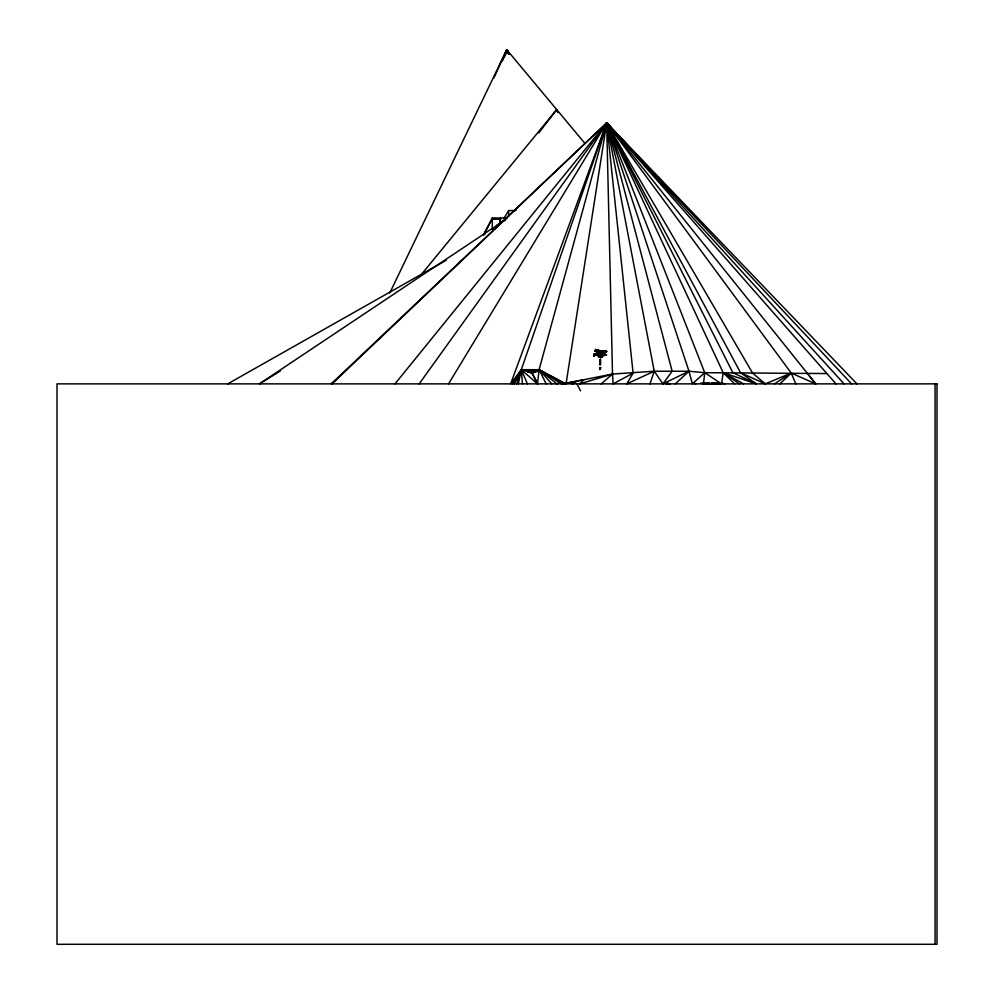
<?xml version="1.0" encoding="UTF-8"?>
<svg xmlns="http://www.w3.org/2000/svg" width="994" height="994" viewBox="0 0 994 994"><rect width="100%" height="100%" fill="white"/><g stroke="black" fill="none" stroke-linecap="round" stroke-linejoin="round"><path stroke-width="1.49" d="M600.538 364.91L600.612 359.331M600.065 353.044L599.332 353.032C604.514 353.417 597.879 352.994 598.413 350.124L601.295 351.789L603.01 351.404L599.109 350.957L598.636 351.665L597.667 349.826L599.742 353.205L597.941 352.522L601.855 353.653C599.941 354.175 599.208 351.64 600.152 353.963A5.542 5.368 -80.5 0 1 600.314 354.833C600.016 359.045 601.37 353.28 598.798 355.802L601.755 354.771L599.307 354.783L602.836 354.945L602.799 353.939L605.893 354.659L603.408 354.846L602.737 353.876L605.073 354.895M599.655 356.585L600.525 355.33A2.46 1.404 -77.7 0 1 601.121 354.46L603.967 353.578C600.239 353.23 603.321 355.467 598.202 355.976C601.407 354.734 597.705 355.815 598.81 354.063L596.065 354.187C598.686 354.771 597.071 354.187 599.332 355.169A5.566 4.734 85.7 0 1 600.277 355.84L600.774 356.436L599.978 355.28L598.102 355.106L599.966 355.094L598.363 354.485L593.952 354.411L597.829 354.075L599.655 356.585L601.382 354.771M603.756 353.541L601.842 353.802C602.103 350.994 599.904 351.429 602.849 351.503L602.115 352.261L599.084 350.534L598.748 351.454L596.897 349.702L598.686 351.429L598.761 350.323L598.624 351.317L600.475 352.783L598.798 352.795C601.395 352.062 600.898 355.877 599.394 356.647L600.6 355.492L602.451 356.299L600.687 355.392L602.662 355.989L600.065 355.156L602.799 355.666L599.941 354.92A4.647 2.535 -89.1 0 1 600.103 356.125L600.19 356.784L599.891 355.343L601.159 356.299L599.978 355.28L598.04 355.69L599.904 355.193L601.271 356.001L603.246 355.156C600.003 356.573 601.134 352.696 598.873 353.181C599.804 352.584 602.364 352.82 600.513 353.317M595.717 354.125L594.549 353.777L597.046 354.56L594.027 354.771L597.481 354.137L594.139 354.199L599.407 355.256A5.542 4.535 78.3 0 1 600.065 355.715L600.053 357.082L600.687 355.392M599.929 355.989L600.562 355.405A2.448 1.528 -79.7 0 1 601.022 354.423L602.227 354.026L602.637 355.02L600.14 355.131L602.202 356.597L600.674 355.591L600.264 357.244L600.687 355.864L601.855 357.082L600.637 355.492L599.755 356.871L600.401 354.945A3.255 1.218 -88.2 0 1 600.513 353.914M600.587 356.747L600.736 356.014L600.649 357.591L600.736 356.014L601.73 357.268L600.761 355.852L600.451 357.393L600.736 356.014L601.283 356.66M602.998 354.349L603.023 355.318L602.911 354.212L605.893 354.87L602.712 353.914L604.091 355.405L603.619 354.808C605.644 353.28 603.532 353.802 600.55 355.119L602.712 353.914L603.147 355.529L602.985 354.336L604.377 355.094L600.364 353.168L602.625 353.665M600.562 353.243L604.489 353.976L601.109 353.516L600.55 353.069L602.762 352.41L599.121 352.112L598.562 350.696L600.612 351.665L599.742 351.106C604.153 354.001 599.158 352.398 603.296 351.18L601.208 351.988L604.551 350.981L599.593 352.932L600.6 352.249L597.518 350.447L600.525 352.597L603.296 351.18L601.295 351.851L598.773 350.832L601.159 351.851L604.389 350.919L603.259 351.652L606.651 351.603L603.283 351.665L604.812 351.006L603.259 351.652L605.445 350.994L603.109 351.714L603.892 350.882L600.326 352.87L604.613 354.199L603.768 354.808L602.923 354.112M599.929 359.319L599.643 364.873M600.376 355.852L597.953 355.405L600.364 355.84L598.835 355.268L602.041 354.535L600.364 355.467A2.398 0.646 -77 0 1 600.475 356.399C600.674 354.672 598.823 355.827 601.246 354.846M601.606 353.951L604.787 354.498L602.588 353.777L603.01 354.883L604.936 354.622L602.687 355.044L604.576 354.696L603.408 354.846L603.457 353.939L604.215 355.268L602.849 354.013L603.979 355.529L602.973 354.224L605.57 354.622L601.979 355.392L600.873 354.51L603.582 354.995L602.053 355.343M600.028 355.541L600.451 356.622L600.413 355.405L602.575 354.808L602.625 353.852L604.849 354.609M600.699 356.896L600.786 356.15L601.594 357.492L600.774 356.001M598.351 351.516L596.251 349.664L600.985 352.187L602.911 351.541L600.587 353.056C603.283 355.169 598.115 350.696 602.029 352.895L600.575 352.82L602.824 352.1L598.537 352.286L600.401 351.926L599.432 352.659M599.457 352.385L598.251 351.764L602.352 352.485L599.444 352.435L600.96 351.205C597.829 353.33 600.401 350.683 602.289 351.242L599.991 351.205L603.47 351.193L600.761 351.503L603.097 350.994L600.798 351.553L601.656 351.627M703.491 383.87L704.734 372.688L606.663 122.921L331.238 383.87L335.984 379.87M851.597 383.87L606.663 122.921L510.618 383.87L521.303 369.706L537.468 383.87L539.096 369.706L606.663 122.921L856.94 383.87M601.792 355.517L601.084 356.026A5.566 4.311 -74.5 0 0 600.301 356.958L600.388 356.821A5.542 4.001 -70.5 0 1 601.035 356.187L600.674 355.33L598.388 356.25L599.817 355.43L598.537 356.498L599.755 355.541L600.326 356.138A4.659 2.87 -88.3 0 0 600.202 354.547L599.544 353.156L600.041 353.765M599.904 369.557L600.6 367.693L599.904 369.557C601.358 367.581 598.09 367.494 600.587 367.693M600.575 353.976L600.624 352.845M506.269 52.757L506.754 49.7L585.106 143.645M602.675 354.286L600.55 355.119L602.451 354.485M601.308 353.143L600.711 353.814A3.268 0.957 -87.5 0 0 600.6 354.92L602.625 355.044L601.768 354.05L602.227 355.206L603.905 354.87L602.898 354.97M600.898 355.318L598.463 354.373L601.581 355.305L598.438 354.709L599.78 354.436L598.4 355.007L599.966 355.094L598.363 354.485L599.183 354.162C597.22 355.069 600.152 355.343 597.543 354.498M506.157 52.732L506.754 49.7L509.065 53.726M601.693 352.646L600.165 351.603L599.183 352.174L600.649 350.981L599.047 352.013L600.314 350.807L598.91 351.876L599.966 350.696L598.773 351.764L599.593 350.633L598.636 351.665L598.624 351.006M518.309 383.87L521.303 369.706L539.096 369.706L566.046 383.87L606.663 122.921L632.06 150.144M507.039 218.108L492.303 217.947L492.291 229.192L492.303 228.384L259.434 383.87L280.544 370.837M506.07 52.719L506.754 49.7L509.027 53.763M600.438 355.318L599.593 355.28M601.817 352.609L599.755 353.069L601.78 353.802L600.227 352.858M505.188 55.689L506.754 49.7L508.916 53.825M505.101 55.664L506.754 49.7L508.841 53.838L506.754 49.7L389.785 292.981M531.33 373.508L531.641 372.29L538.251 371.495L534.722 370.377L524.335 370.526L531.492 372.961L535.207 372.191M599.854 353.466C598.984 353.355 599.655 352.994 600.214 354.547M600.326 355.343L594.785 353.665L597.195 354.585L595.58 354.162M504.877 55.602L506.754 49.7L508.12 52.483M602.476 355.131L604.936 354.436L604.265 354.46M516.619 383.87L521.303 369.706L527.429 383.87M649.964 383.87L654.251 371.234L606.663 122.921L331.984 383.87M519.825 373.955L606.663 122.921L616.044 133.221L606.663 122.921L394.991 383.87M502.989 59.851L506.754 49.7L507.897 52.57M597.68 350.671L596.089 349.602L598.612 351.379L595.928 349.577L598.065 350.919L597.307 350.099M502.045 61.181L506.754 49.7L507.785 52.62M500.181 223.377L500.429 217.947L500.355 223.364L497.012 225.24M493.919 77.917L506.754 49.7L506.754 52.794M602.066 351.454L603.047 351.068L600.786 351.677L603.085 351.068C601.333 351.056 602.476 352.808 603.259 351.317L601.507 351.503M600.314 356.436L600.028 355.218M601.208 353.255L600.761 354.237A4.013 3.74 -89.3 0 0 600.587 355.405L598.972 356.448L601.643 355.616M602.513 354.1L601.879 353.901L604.166 353.665L601.445 353.255L604.34 353.802L601.979 353.752M603.557 354.821L606.203 354.721L603.706 354.796L604.687 354.56M514.246 383.87L521.303 369.706L522.446 383.87M600.985 353.603L600.786 354.038A4.026 3.864 87.6 0 0 600.525 355.405L600.562 355.405M483.506 234.671L492.303 217.947M483.631 235.218L492.192 218.953M500.181 219.252L492.303 218.73L500.28 219.053L500.454 223.153M599.171 356.498L599.68 355.927L598.848 357.057L599.854 356.138A5.542 5.132 -49.8 0 1 600.351 356.809L600.438 356.97A5.566 5.107 -62.5 0 0 599.68 355.976L599.084 355.442M419.17 383.87L606.663 122.921L633.103 373.135L626.742 383.87L654.251 371.234L688.979 371.234L704.734 372.688L826.896 373.558M504.045 218.183L508.667 210.554L516.06 210.554M448.542 383.87L606.663 122.921L844.03 383.87M512.506 383.87L521.303 369.706M598.5 351.59L599.258 350.633L599.034 351.839L599.68 351.031L599.171 351.951L601.606 352.572M596.388 351.031L597.966 351.404L595.282 351.068L598.202 351.454L595.207 350.944L598.363 351.59L595.095 350.832L598.487 351.677M562.716 383.87L612.515 374.055L654.251 371.234L662.911 383.87L672.143 371.234L606.663 122.921L835.954 383.87M600.898 352.696L603.259 351.317L601.37 351.752L602.302 351.416M538.76 132.96L556.702 109.588L558.007 112.409M600.525 352.597L598.475 350.832L600.985 352.187L602.799 351.727L600.749 351.839M420.04 276.071L556.702 109.588L557.907 112.459M595.953 354.088L600.426 355.156L598.723 355.529L600.451 355.181L596.773 353.752L598.065 354.746M599.146 355.964L598.748 356.846L599.705 355.79M599.071 354.771L598.077 354.572M599.171 355.541L600.09 356.15L599.879 355.43L598.649 356.684L599.73 355.666M603.619 351.603L604.526 351.23M779.88 383.87L791.236 373.061L815.614 383.87L807.526 373.558M595.468 355.131L594.101 355.777L596.201 354.821L593.753 355.119L596.45 354.721L593.716 354.97L596.363 354.759L593.654 355.666L595.182 355.094M675.249 383.87L688.979 371.234L606.663 122.921L613.708 131.183M601.134 383.87L612.515 374.055L606.663 122.921L815.788 383.87M492.192 228.906L493.968 227.427M598.624 351.777L595.878 350.733L598.761 351.888L595.406 351.404L596.127 351.13M600.562 352.684L599.183 351.876L600.649 351.541M594.884 355.218L596.189 354.796L594.872 354.908M598.686 354.92L599.506 354.311L597.804 354.709M494.863 226.682L505.213 219.773M594.723 355.38L596.027 354.87L593.704 355.43L596.363 354.759L593.679 355.554L596.723 354.535L593.84 354.535L595.704 354.535M774.413 383.87L791.236 373.061L606.663 122.921L723.185 372.688L734.616 383.87M599.804 353.019L601.246 351.478L599.332 352.361M500.591 222.855L505.772 219.711M599.109 355.765L599.842 355.343M599.096 354.982L600.426 355.156L598.55 354.299L601.942 355.007M227.725 383.87L446.182 260.266M594.511 355.392L595.443 354.97L593.617 355.802L595.468 355.106M633.103 373.135L613.112 383.87L612.515 374.055L579.726 383.87L583.863 379.745L563.436 383.87L539.096 369.706L546.191 383.87M662.911 383.87L688.979 371.234L692.358 383.87L704.734 372.688L721.532 383.87L723.185 372.688L756.372 383.87L740.518 372.688L606.663 122.921L612.379 130.264M599.32 352.162L601.035 352.075L598.525 350.758L600.823 351.478L599.929 351.118M599.63 352.671L600.6 352.249L598.4 351.354L600.525 352.398L602.985 351.367L601.258 351.913M740.518 372.688L765.281 383.87L791.236 373.061L795.772 383.87M604.911 354.634L602.985 354.336L606.502 354.808L603.843 354.783L606.452 354.833L603.992 354.783L606.452 354.833L604.638 354.87L605.793 354.846M602.65 351.143L601.121 351.466M599.481 352.584L601.792 352L600.587 352.46M600.811 353.007L599.084 352.373L600.848 352.882M604.75 351.255L603.644 351.565L606.042 351.18M600.786 351.615L601.979 351.242M556.305 383.87L559.05 383.025M594.959 355.193L596.164 354.771M601.432 351.292L602.004 351.342M600.711 352.075L601.979 351.739M599.891 353.342L600.774 353.218M603.457 351.603L606.415 351.404L603.855 351.541L605.06 351.304M603.656 351.565L604.986 351.267M604.787 351.491L606.564 351.714L604.551 351.541L605.657 351.391M605.16 354.684L604.464 354.821L605.706 354.833M604.837 354.92L605.47 354.746M601.668 355.206L600.202 355.032L602.513 354.622L600.575 355.144L602.675 355.318L598.599 354.249L600.997 355.169L599.295 354.647M599.867 355.256L598.773 355.169M571.575 383.87L576.085 383.063M604.551 351.541L606.812 351.727L604.563 351.553M604.799 351.578L606.029 351.441M596.151 354.796L594.66 354.386M605.421 351.354L606.116 351.478L604.315 351.528M600.6 355.169L601.73 355.069L598.649 355.305M599.593 355.442L598.55 355.02L600.413 355.131L598.226 354.634L600.003 355.057L598.189 354.858L598.997 354.92M599.196 354.609L601.917 354.957L598.935 354.398L601.817 354.97L599.941 354.92M564.219 383.448L566.133 383.274M503.722 218.171L505.126 218.208M600.264 351.193L601.072 351.988L600.115 351.155M601.817 354.97L598.612 355.156M484.14 234.236L484.96 234.236M527.764 372.029L531.641 372.29L537.468 383.87M598.537 355.007L600.413 355.131L599.556 355.169M711.132 383.87L706.684 383.162L711.132 383.87L708.188 383.175M594.909 350.745L598.239 351.528L597.841 351.006M702.224 383.324L705.193 383.87L702.224 383.224M599.68 353.106L597.344 351.28L595.381 351.267L597.667 351.354M594.598 354.398L595.518 354.572M714.003 383.274L716.935 383.87L714.077 383.001M598.239 351.528L596.524 351.019L599.059 352.187L595.331 351.168L598.91 352.025L596.711 351.118M713.891 383.199L716.923 383.87L714.015 383.025M596.45 354.448L597.282 354.411M596.537 354.523L595.369 354.224L596.151 354.473M700.671 383.199L703.628 383.87M722.141 383.199L725.073 383.87M667.272 383.175L670.18 383.87M666.402 383.137L669.372 383.87M717.656 383.1L720.662 383.87L717.73 382.976M596.189 349.726L595.431 349.54L597.332 350.497L596.599 349.838M708.585 383.1L711.542 383.87M664.191 383.1L667.086 383.87M705.429 383.063L708.312 383.87M714.326 383.025L717.295 383.87M693.017 383.025L695.937 383.87M713.68 383.025L716.562 383.87M597.506 350.584L595.816 349.59L597.655 350.609M703.628 383.025L706.473 383.87M716.699 382.976L719.494 383.87M596.338 349.801L595.568 349.54L596.947 350.261M602.737 353.876L603.706 354.162M601.532 354.001L600.252 353.566L601.432 354.088M600.935 355.628L602.004 356.871L600.711 355.591L601.494 355.852M756.372 383.87L732.826 372.688L606.663 122.921L609.285 126.735M603.681 354.361L602.799 353.939L603.01 354.883M596.524 351.006L597.568 351.516M597.096 354.523L595.244 353.628L597.903 354.783M743.624 383.87L723.185 372.688L739.449 383.87M564.99 383.87L539.096 369.706L551.807 383.87M596.301 349.627L598.96 351.739L599.394 350.77L598.885 351.603L597.705 350.248M601.656 355.529L600.252 355.094A5.566 5.268 -86.1 0 0 600.053 353.765M561.535 383.87L539.096 369.706L556.913 383.87M598.226 354.759L597.208 354.411M596.835 350.05L598.065 350.919M600.699 355.479L601.432 356.014M602.849 354.013L603.631 354.622M765.281 383.87L752.595 373.061L606.663 122.921L608.303 125.542M603.619 354.945L603.01 354.336L603.843 355.69L603.209 354.982M634.184 152.417L639.465 158.096M644.758 163.762L646.883 166.035M650.051 169.44L654.288 173.975M621.262 138.936L629.6 148.094M623.25 141.31L628.444 147.062M601.271 356.834L600.786 356.187M537.853 383.87L531.827 372.29M576.905 383.87L580.583 390.903M599.854 355.554L599.767 356.461M935.068 383.87L935.068 944.3M508.667 210.554L508.667 216.071M602.501 351.093L602.526 351.963L601.059 352.311L604.998 350.969L602.339 352.112L602.501 351.093M603.023 351.193L600.736 351.951L603.023 351.193M603.01 351.391L601.159 352.075L603.109 351.28M601.768 352.323L600.948 352.634L602.824 352.1L601.768 352.323M605.234 354.622L604.352 354.771L605.234 354.622M936.994 383.87L57.006 383.87L57.006 944.3L936.994 944.3L936.994 383.87M594.934 354.336L594.039 354.311L596.325 354.535L594.996 354.324M600.376 355.193L598.463 354.933L600.376 355.256M714.413 383.87L711.505 383.199L714.413 383.87M714.86 383.87L711.853 383.175L714.86 383.87M602.115 353.69L601.097 353.044L602.115 353.69M600.165 351.603L599.519 351.242L600.14 351.64M597.729 350.671L596.897 349.95L597.879 350.708M598.289 350.534L598.289 350.534"/></g></svg>
